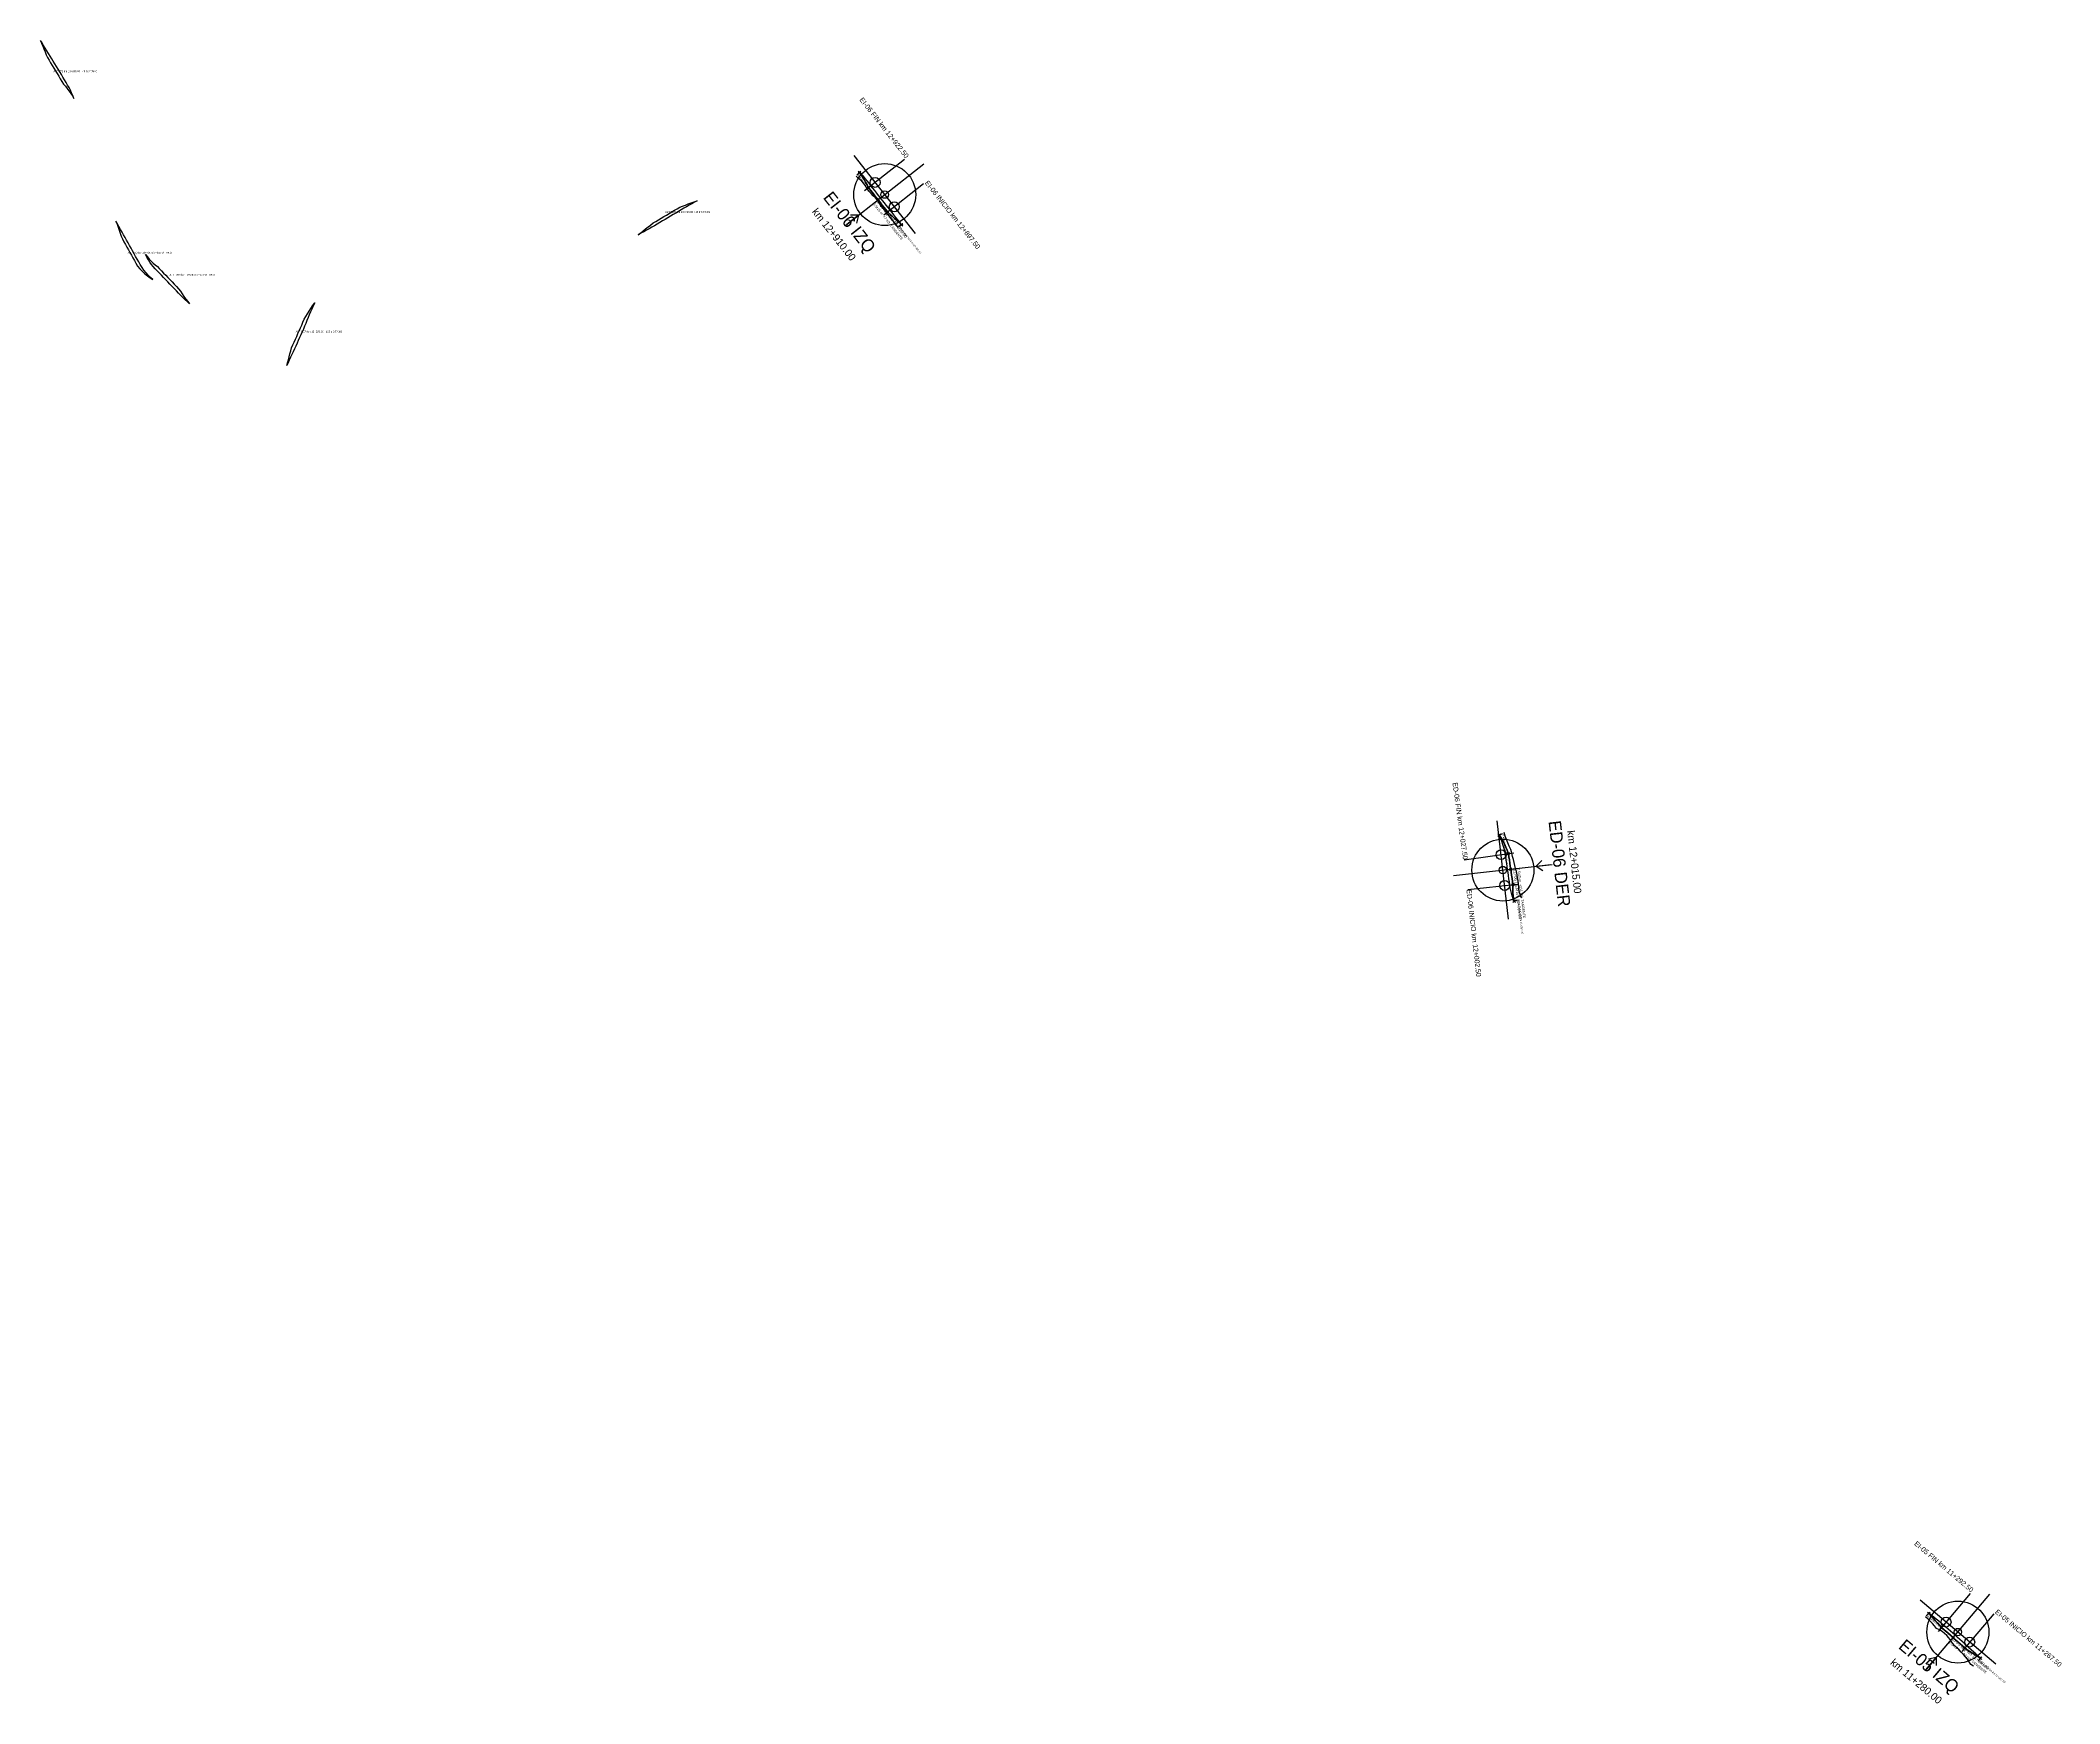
# Model space of a CAD drawing. Extents: x 598419 to 612853, y 9471396 to 9478612.
# Drawn here: x 605787 to 607416, y 9472116 to 9473457 of the extents above; entities that cross this region are included whole.
import ezdxf
from ezdxf.enums import TextEntityAlignment as Align

# ---------------------------------------------------------------- set-up
doc = ezdxf.new("R2010")
doc.units = 0
doc.header["$PDMODE"] = 35
doc.header["$PDSIZE"] = 1
for name, color, linetype in [('ENSANCHE_ALTERNATIVAS', 8, 'CONTINUOUS'), ('ENSANCHE_DER', 5, 'CONTINUOUS'), ('ENSANCHE_DER_BORDE_3D', 5, 'CONTINUOUS'), ('ENSANCHE_DER_MARCA', 5, 'CONTINUOUS'), ('ENSANCHE_DER_PUNTOS', 5, 'CONTINUOUS'), ('ENSANCHE_DER_TALUD', 5, 'CONTINUOUS'), ('ENSANCHE_DER_TEXTO', 5, 'CONTINUOUS'), ('ENSANCHE_IZQ', 1, 'CONTINUOUS'), ('ENSANCHE_IZQ_BORDE_3D', 1, 'CONTINUOUS'), ('ENSANCHE_IZQ_MARCA', 1, 'CONTINUOUS'), ('ENSANCHE_IZQ_PUNTOS', 1, 'CONTINUOUS'), ('ENSANCHE_IZQ_TALUD', 1, 'CONTINUOUS'), ('ENSANCHE_IZQ_TEXTO', 1, 'CONTINUOUS')]:
    doc.layers.add(name, color=color, linetype=linetype)

msp = doc.modelspace()

# ---------------------------------------------------------------- linework, layer by layer
at = {"layer": 'ENSANCHE_ALTERNATIVAS'}
for points in [[(605814.1132, 9473410.5373), (605813.1937, 9473412.746), (605812.2208, 9473414.9316), (605811.1923, 9473417.0917), (605810.1106, 9473419.2256), (605808.9766, 9473421.3322), (605807.7888, 9473423.4089), (605806.5337, 9473425.4943), (605805.2334, 9473427.6295), (605803.9331, 9473429.7648), (605802.6328, 9473431.9), (605801.3325, 9473434.0353), (605800.0323, 9473436.1705), (605798.732, 9473438.3058), (605797.4317, 9473440.441), (605796.1314, 9473442.5762), (605794.8311, 9473444.7115), (605793.5309, 9473446.8467), (605792.2306, 9473448.982), (605790.9303, 9473451.1172), (605789.6428, 9473453.2156), (605788.3392, 9473455.2855), (605787.0096, 9473457.3388), (605787.0096, 9473457.3388), (605787.988, 9473455.0612), (605788.9349, 9473452.7758), (605789.8627, 9473450.4671), (605790.8071, 9473448.1151), (605791.7515, 9473445.7632), (605792.6959, 9473443.4112), (605793.9962, 9473441.276), (605795.2965, 9473439.1407), (605796.5967, 9473437.0055), (605797.897, 9473434.8702), (605799.1973, 9473432.735), (605800.4976, 9473430.5997), (605801.7978, 9473428.4645), (605803.0981, 9473426.3292), (605804.3984, 9473424.194), (605805.6339, 9473422.1416), (605807.155, 9473420.3213), (605808.6335, 9473418.4535), (605810.0704, 9473416.5405), (605811.4639, 9473414.583), (605812.811, 9473412.5812), (605814.1132, 9473410.5373)], [(606316.8011, 9473327.9596), (606314.6148, 9473326.7443), (606312.4303, 9473325.5259), (606310.3187, 9473324.2847), (606308.1992, 9473323.0633), (606306.0662, 9473321.8656), (606303.9145, 9473320.6014), (606301.7638, 9473319.3242), (606299.6131, 9473318.0469), (606297.4624, 9473316.7697), (606295.3117, 9473315.4924), (606293.161, 9473314.2151), (606291.0103, 9473312.9379), (606288.8596, 9473311.6606), (606286.7089, 9473310.3833), (606284.5582, 9473309.1061), (606282.4075, 9473307.8288), (606280.2549, 9473306.555), (606278.07, 9473305.3398), (606275.8792, 9473304.1356), (606273.6883, 9473302.9314), (606271.4975, 9473301.7271), (606269.3066, 9473300.5229), (606269.3066, 9473300.5229), (606271.2968, 9473302.0923), (606273.2869, 9473303.6617), (606275.2771, 9473305.231), (606277.2672, 9473306.8004), (606279.2514, 9473308.3807), (606281.2032, 9473310.0197), (606283.3539, 9473311.2969), (606285.5046, 9473312.5742), (606287.6554, 9473313.8515), (606289.8061, 9473315.1287), (606291.9568, 9473316.406), (606294.1075, 9473317.6832), (606296.2582, 9473318.9605), (606298.4089, 9473320.2378), (606300.5596, 9473321.515), (606302.7103, 9473322.7923), (606305.0603, 9473323.69), (606307.3763, 9473324.5126), (606309.688, 9473325.3639), (606312.0014, 9473326.2404), (606314.4003, 9473327.1015), (606316.8011, 9473327.9596)], [(605877.6744, 9473264.3257), (605875.8862, 9473266.0728), (605874.0319, 9473267.9358), (605872.2422, 9473269.9347), (605870.5663, 9473272.0299), (605869.0093, 9473274.2149), (605867.576, 9473276.4829), (605866.3004, 9473278.7281), (605865.0781, 9473280.9089), (605863.8558, 9473283.0897), (605862.6335, 9473285.2705), (605861.4112, 9473287.4513), (605860.1888, 9473289.6321), (605858.9665, 9473291.8129), (605857.7442, 9473293.9937), (605856.5219, 9473296.1746), (605855.2996, 9473298.3554), (605854.0773, 9473300.5362), (605852.8549, 9473302.717), (605851.6326, 9473304.8978), (605850.4103, 9473307.0786), (605849.188, 9473309.2594), (605847.9657, 9473311.4402), (605847.9657, 9473311.4402), (605848.8245, 9473309.0557), (605849.6834, 9473306.6712), (605850.5422, 9473304.2866), (605851.4011, 9473301.9021), (605852.2599, 9473299.5176), (605853.1188, 9473297.1331), (605854.3411, 9473294.9522), (605855.5634, 9473292.7714), (605856.7857, 9473290.5906), (605858.008, 9473288.4098), (605859.2304, 9473286.229), (605860.4527, 9473284.0482), (605861.675, 9473281.8674), (605862.8973, 9473279.6866), (605864.1196, 9473277.5057), (605865.4264, 9473275.2066), (605867.2797, 9473273.0534), (605869.2364, 9473271.0253), (605871.2881, 9473269.1271), (605873.4267, 9473267.3629), (605875.595, 9473265.7747), (605877.6744, 9473264.3257)], [(605907.4035, 9473244.6713), (605905.557, 9473246.3588), (605903.7455, 9473248.0819), (605901.9572, 9473249.829), (605900.2099, 9473251.6179), (605898.4799, 9473253.4246), (605896.7499, 9473255.2313), (605895.0199, 9473257.0379), (605893.2899, 9473258.8446), (605891.5599, 9473260.6513), (605889.8299, 9473262.4579), (605888.0999, 9473264.2646), (605886.3699, 9473266.0713), (605884.6399, 9473267.878), (605882.9099, 9473269.6846), (605881.1799, 9473271.4913), (605879.5513, 9473273.161), (605878.0446, 9473274.8464), (605876.6332, 9473276.6124), (605875.3207, 9473278.453), (605874.1111, 9473280.363), (605872.9301, 9473282.4439), (605871.7078, 9473284.6247), (605871.7078, 9473284.6247), (605873.2936, 9473282.6476), (605874.8277, 9473280.7884), (605876.3584, 9473279.1498), (605877.9631, 9473277.6169), (605879.6347, 9473276.1925), (605881.3668, 9473274.8797), (605882.927, 9473273.2795), (605884.657, 9473271.4729), (605886.387, 9473269.6662), (605888.117, 9473267.8595), (605889.847, 9473266.0528), (605891.577, 9473264.2462), (605893.307, 9473262.4395), (605895.037, 9473260.6328), (605896.767, 9473258.8262), (605898.497, 9473257.0195), (605899.9358, 9473254.9148), (605901.3746, 9473252.8101), (605902.8308, 9473250.7231), (605904.3278, 9473248.678), (605905.8482, 9473246.6568), (605907.4035, 9473244.6713)], [(606008.4388, 9473245.613), (606006.969, 9473243.1007), (606005.8605, 9473240.5941), (606004.9017, 9473238.2852), (606003.9429, 9473235.9764), (606002.9841, 9473233.6676), (606002.0254, 9473231.3587), (606001.0666, 9473229.0499), (606000.1078, 9473226.741), (605999.149, 9473224.4322), (605998.16, 9473222.1359), (605997.1243, 9473219.859), (605996.0885, 9473217.5821), (605995.0528, 9473215.3053), (605994.0171, 9473213.0284), (605992.9813, 9473210.7515), (605991.9456, 9473208.4746), (605990.9098, 9473206.1977), (605989.8741, 9473203.9209), (605988.8383, 9473201.644), (605987.8026, 9473199.3671), (605986.7669, 9473197.0902), (605985.8356, 9473195.0566), (605985.8356, 9473195.0566), (605986.3821, 9473197.25), (605987.033, 9473199.6867), (605987.6839, 9473202.1234), (605988.3349, 9473204.56), (605988.9858, 9473206.9967), (605989.6367, 9473209.4334), (605990.6725, 9473211.7103), (605991.7082, 9473213.9872), (605992.744, 9473216.264), (605993.7797, 9473218.5409), (605994.8154, 9473220.8178), (605995.8512, 9473223.0947), (605996.8402, 9473225.391), (605997.799, 9473227.6998), (605998.7577, 9473230.0087), (605999.7165, 9473232.3175), (606001.0601, 9473234.4665), (606002.4037, 9473236.6156), (606003.7473, 9473238.7646), (606005.0909, 9473240.9137), (606006.597, 9473243.2883), (606008.4388, 9473245.613)]]:
    msp.add_lwpolyline(points, close=True, dxfattribs=at)
at = {"layer": 'ENSANCHE_DER'}
msp.add_lwpolyline([(606975.8836, 9472762.8886), (606975.0195, 9472764.9777), (606974.2723, 9472767.1114), (606973.6432, 9472769.2827), (606973.1339, 9472771.4854), (606972.7523, 9472773.7137), (606972.4256, 9472776.0641), (606972.0604, 9472778.5387), (606971.6952, 9472781.0133), (606971.33, 9472783.4879), (606970.9648, 9472785.9624), (606970.5996, 9472788.437), (606970.2344, 9472790.9116), (606969.8692, 9472793.3862), (606969.504, 9472795.8608), (606969.1388, 9472798.3354), (606968.7442, 9472800.8871), (606968.2228, 9472803.5247), (606967.6004, 9472806.1358), (606966.8705, 9472808.7177), (606965.9985, 9472811.255), (606964.9869, 9472813.7399), (606963.8388, 9472816.1649), (606963.8388, 9472816.1649), (606965.3683, 9472813.9077), (606966.7787, 9472811.5476), (606968.0635, 9472809.091), (606969.2162, 9472806.5445), (606970.2677, 9472803.9226), (606971.2209, 9472801.2275), (606971.6228, 9472798.6178), (606971.988, 9472796.1432), (606972.3532, 9472793.6686), (606972.7184, 9472791.194), (606973.0836, 9472788.7194), (606973.4488, 9472786.2448), (606973.814, 9472783.7703), (606974.1792, 9472781.2957), (606974.5444, 9472778.8211), (606974.9096, 9472776.3465), (606974.8144, 9472774.0103), (606974.7679, 9472771.8139), (606974.8531, 9472769.5968), (606975.0661, 9472767.3652), (606975.4087, 9472765.1265), (606975.8836, 9472762.8886)], close=True, dxfattribs=at)
at = {"layer": 'ENSANCHE_DER_BORDE_3D'}
msp.add_polyline3d([(606975.8836, 9472762.8886, 733.0857), (606975.4087, 9472765.1265, 732.9857), (606975.0661, 9472767.3652, 732.8857), (606974.8531, 9472769.5968, 732.7858), (606974.7679, 9472771.8139, 732.6859), (606974.8144, 9472774.0103, 732.5859), (606974.9096, 9472776.3465, 732.4867), (606974.5444, 9472778.8211, 732.3968), (606974.1792, 9472781.2957, 732.3068), (606973.814, 9472783.7703, 732.2169), (606973.4488, 9472786.2448, 732.1269), (606973.0836, 9472788.7194, 732.037), (606972.7184, 9472791.194, 731.947), (606972.3532, 9472793.6686, 731.8571), (606971.988, 9472796.1432, 731.7671), (606971.6228, 9472798.6178, 731.6772), (606971.2209, 9472801.2275, 731.5874), (606970.2677, 9472803.9226, 731.5058), (606969.2162, 9472806.5445, 731.4232), (606968.0635, 9472809.091, 731.3399), (606966.7787, 9472811.5476, 731.2567), (606965.3683, 9472813.9077, 731.1734), (606963.8388, 9472816.1649, 731.09)], dxfattribs=at)
at = {"layer": 'ENSANCHE_DER_MARCA'}
for p, q in [((606971.2981, 9472748.2588), (606962.2614, 9472827.7467)), ((606962.9472, 9472815.7121), (606966.5136, 9472817.5234)), ((606935.635, 9472796.3358), (606975.6036, 9472801.83)), ((606927.0358, 9472783.4844), (607006.5237, 9472792.5211)), ((606993.6069, 9472791.0527), (606998.1231, 9472795.5919)), ((606993.6069, 9472791.0527), (607005.5301, 9472792.4082)), ((606993.6069, 9472791.0527), (606999.0268, 9472787.6431)), ((606938.3838, 9472772.194), (606978.47, 9472776.7513)), ((606974.9708, 9472762.4803), (606978.6221, 9472764.1136))]:
    msp.add_line(p, q, dxfattribs=at)
for centre, radius in [((606966.7798, 9472788.0028), 25), ((606965.3555, 9472800.4213), 4), ((606966.7798, 9472788.0028), 3), ((606968.1918, 9472775.5828), 4)]:
    msp.add_circle(centre, radius, dxfattribs=at)
at = {"layer": 'ENSANCHE_DER_PUNTOS'}
for p in [(606963.8388, 9472816.1649, 731.09), (606971.2209, 9472801.2275, 731.5874), (606973.0836, 9472788.7194, 732.037), (606974.9096, 9472776.3465, 732.4867), (606975.8836, 9472762.8886, 733.0857)]:
    msp.add_point(p, dxfattribs=at)
at = {"layer": 'ENSANCHE_DER_TALUD'}
msp.add_lwpolyline([(606982.0468, 9472765.6456), (606981.0911, 9472767.2983), (606980.4627, 9472769.091), (606979.9347, 9472770.9157), (606979.7538, 9472772.8162), (606979.681, 9472774.7102), (606979.3599, 9472776.8524), (606979.0156, 9472779.3294), (606978.6504, 9472781.804), (606978.2852, 9472784.2786), (606977.6716, 9472786.7249), (606977.058, 9472789.1713), (606976.4444, 9472791.6176), (606975.8308, 9472794.064), (606975.2172, 9472796.5103), (606974.6036, 9472798.9566), (606973.9491, 9472801.6026), (606973.1307, 9472804.4796), (606971.9813, 9472807.2438), (606970.688, 9472809.9122), (606969.7437, 9472812.6597), (606968.6483, 9472815.3504), (606967.9005, 9472818.2278)], dxfattribs=at)
at = {"layer": 'ENSANCHE_IZQ'}
for points in [[(606481.7104, 9473308.6617), (606480.1838, 9473310.6086), (606478.6388, 9473312.574), (606477.0938, 9473314.5395), (606475.5488, 9473316.5049), (606474.0038, 9473318.4704), (606472.4588, 9473320.4358), (606470.9138, 9473322.4012), (606469.3688, 9473324.3667), (606467.8238, 9473326.3321), (606466.2788, 9473328.2976), (606464.7338, 9473330.263), (606463.1888, 9473332.2284), (606461.6438, 9473334.1939), (606460.0987, 9473336.1593), (606458.5537, 9473338.1248), (606457.0087, 9473340.0902), (606455.4637, 9473342.0556), (606453.9187, 9473344.0211), (606452.4024, 9473345.9425), (606450.9344, 9473347.6617), (606449.3745, 9473349.2979), (606447.7272, 9473350.8463), (606447.7272, 9473350.8463), (606449.081, 9473349.0021), (606450.3156, 9473347.1036), (606451.4291, 9473345.1581), (606452.6084, 9473342.9911), (606453.8259, 9473340.7681), (606455.0433, 9473338.5452), (606456.5883, 9473336.5797), (606458.1333, 9473334.6143), (606459.6783, 9473332.6489), (606461.2233, 9473330.6834), (606462.7683, 9473328.718), (606464.3133, 9473326.7525), (606465.8583, 9473324.7871), (606467.4034, 9473322.8217), (606468.9484, 9473320.8562), (606470.4934, 9473318.8908), (606472.3659, 9473317.1829), (606474.2385, 9473315.4749), (606476.1111, 9473313.767), (606477.9837, 9473312.059), (606479.8563, 9473310.3511), (606481.7104, 9473308.6617)], [(607352.0204, 9472152.2441), (607350.1825, 9472153.8944), (607348.327, 9472155.5719), (607346.4715, 9472157.2494), (607344.616, 9472158.9269), (607342.7604, 9472160.6044), (607340.9049, 9472162.2818), (607339.0494, 9472163.9593), (607337.1939, 9472165.6368), (607335.3383, 9472167.3143), (607333.4828, 9472168.9918), (607331.6273, 9472170.6693), (607329.7704, 9472172.3452), (607327.8694, 9472173.9689), (607325.9601, 9472175.5827), (607324.0508, 9472177.1966), (607322.1415, 9472178.8104), (607320.2321, 9472180.4243), (607318.3228, 9472182.0381), (607316.3726, 9472183.6036), (607314.4095, 9472185.1538), (607312.4474, 9472186.7051), (607310.3918, 9472188.4241), (607310.3918, 9472188.4241), (607312.1784, 9472186.3869), (607313.8716, 9472184.5174), (607315.5657, 9472182.649), (607317.2469, 9472180.7652), (607318.8873, 9472178.8332), (607320.5276, 9472176.9011), (607322.4369, 9472175.2873), (607324.3463, 9472173.6734), (607326.2556, 9472172.0596), (607328.1566, 9472170.4358), (607330.0134, 9472168.76), (607331.869, 9472167.0825), (607333.7245, 9472165.405), (607335.58, 9472163.7275), (607337.4355, 9472162.05), (607339.2911, 9472160.3725), (607341.4156, 9472159.0133), (607343.5401, 9472157.654), (607345.6646, 9472156.2947), (607347.7891, 9472154.9355), (607349.9136, 9472153.5762), (607352.0204, 9472152.2441)]]:
    msp.add_lwpolyline(points, close=True, dxfattribs=at)
at = {"layer": 'ENSANCHE_IZQ_BORDE_3D'}
for points in [[(606481.7104, 9473308.6617, 650.0266), (606479.8563, 9473310.3511, 649.773), (606477.9837, 9473312.059, 649.5205), (606476.1111, 9473313.767, 649.2692), (606474.2385, 9473315.4749, 649.019), (606472.3659, 9473317.1829, 648.77), (606470.4934, 9473318.8908, 648.5222), (606468.9484, 9473320.8562, 648.2839), (606467.4034, 9473322.8217, 648.0462), (606465.8583, 9473324.7871, 647.8085), (606464.3133, 9473326.7525, 647.5708), (606462.7683, 9473328.718, 647.3331), (606461.2233, 9473330.6834, 647.0954), (606459.6783, 9473332.6489, 646.8577), (606458.1333, 9473334.6143, 646.62), (606456.5883, 9473336.5797, 646.3823), (606455.0433, 9473338.5452, 646.1446), (606453.8259, 9473340.7681, 645.9152), (606452.6084, 9473342.9911, 645.6858), (606451.4291, 9473345.1581, 645.4564), (606450.3156, 9473347.1036, 645.227), (606449.081, 9473349.0021, 644.9977), (606447.7272, 9473350.8463, 644.7684)], [(607352.0204, 9472152.2441, 768.4968), (607349.9136, 9472153.5762, 768.3863), (607347.7891, 9472154.9355, 768.276), (607345.6646, 9472156.2947, 768.1658), (607343.5401, 9472157.654, 768.0555), (607341.4156, 9472159.0133, 767.9452), (607339.2911, 9472160.3725, 767.8349), (607337.4355, 9472162.05, 767.733), (607335.58, 9472163.7275, 767.631), (607333.7245, 9472165.405, 767.5291), (607331.869, 9472167.0825, 767.4271), (607330.0134, 9472168.76, 767.3252), (607328.1566, 9472170.4358, 767.2232), (607326.2556, 9472172.0596, 767.1198), (607324.3463, 9472173.6734, 767.0162), (607322.4369, 9472175.2873, 766.9126), (607320.5276, 9472176.9011, 766.809), (607318.8873, 9472178.8332, 766.7137), (607317.2469, 9472180.7652, 766.6184), (607315.5657, 9472182.649, 766.5219), (607313.8716, 9472184.5174, 766.4249), (607312.1784, 9472186.3869, 766.328), (607310.3918, 9472188.4241, 766.2312)]]:
    msp.add_polyline3d(points, dxfattribs=at)
at = {"layer": 'ENSANCHE_IZQ_MARCA'}
for p, q in [((606436.6673, 9473308.2003), (606499.5614, 9473357.6405)), ((606492.8344, 9473301.4734), (606443.3942, 9473364.3674)), ((606483.9746, 9473361.2877), (606451.8986, 9473336.0732)), ((606448.3909, 9473351.5943), (606445.736, 9473348.6023)), ((606499.4246, 9473341.6333), (606467.3487, 9473316.4188)), ((606446.8876, 9473316.2343), (606437.4535, 9473308.8183)), ((606446.8876, 9473316.2343), (606440.4847, 9473316.289)), ((606446.8876, 9473316.2343), (606445.4287, 9473309.9996)), ((606482.5003, 9473309.2749), (606479.3407, 9473306.8219)), ((607364.3675, 9472147.44), (607303.2692, 9472199.083)), ((607307.9969, 9472142.7123), (607359.6398, 9472203.8107)), ((607343.6378, 9472204.2426), (607317.8847, 9472173.7742)), ((607311.0748, 9472189.1546), (607308.3429, 9472186.2328)), ((607362.7311, 9472188.1042), (607336.9779, 9472157.6358)), ((607316.3888, 9472152.6408), (607308.6424, 9472143.4761)), ((607316.3888, 9472152.6408), (607310.1062, 9472151.4043)), ((607316.3888, 9472152.6408), (607316.2161, 9472146.24)), ((607352.6714, 9472153.0032), (607350.0672, 9472149.967))]:
    msp.add_line(p, q, dxfattribs=at)
for centre, radius in [((606468.1143, 9473332.9204), 25), ((606460.3893, 9473342.7476), 4), ((606468.1143, 9473332.9204), 3), ((606475.8394, 9473323.0932), 4), ((607333.8183, 9472173.2615), 25), ((607324.2717, 9472181.3307), 4), ((607333.8183, 9472173.2615), 3), ((607343.365, 9472165.1923), 4)]:
    msp.add_circle(centre, radius, dxfattribs=at)
at = {"layer": 'ENSANCHE_IZQ_PUNTOS'}
for p in [(606447.7272, 9473350.8463, 644.7684), (606455.0433, 9473338.5452, 646.1446), (606462.7683, 9473328.718, 647.3331), (606470.4934, 9473318.8908, 648.5222), (606481.7104, 9473308.6617, 650.0266), (607310.3918, 9472188.4241, 766.2312), (607320.5276, 9472176.9011, 766.809), (607330.0134, 9472168.76, 767.3252), (607339.2911, 9472160.3725, 767.8349), (607352.0204, 9472152.2441, 768.4968)]:
    msp.add_point(p, dxfattribs=at)
at = {"layer": 'ENSANCHE_IZQ_TALUD'}
for points in [[(606478.9464, 9473306.5158), (606477.4322, 9473308.4456), (606475.8872, 9473310.411), (606474.3422, 9473312.3765), (606472.7972, 9473314.3419), (606471.2522, 9473316.3073), (606469.7072, 9473318.2728), (606468.1622, 9473320.2382), (606466.6172, 9473322.2037), (606465.0722, 9473324.1691), (606463.7237, 9473326.289), (606462.3752, 9473328.409), (606460.6337, 9473330.2199), (606458.8921, 9473332.0309), (606457.1506, 9473333.8418), (606455.409, 9473335.6527), (606454.0606, 9473337.7727), (606452.7121, 9473339.8926), (606451.1664, 9473341.8575), (606449.6773, 9473343.7462), (606448.1504, 9473345.1506), (606446.5576, 9473346.458), (606445.0712, 9473347.8531)], [(607346.5095, 9472145.8191), (607344.3727, 9472147.0208), (607343.0013, 9472149.2711), (607341.63, 9472151.5214), (607339.9358, 9472153.3898), (607338.2417, 9472155.2583), (607336.5475, 9472157.1267), (607334.8534, 9472158.9951), (607332.9979, 9472160.6726), (607331.1423, 9472162.3501), (607329.6096, 9472164.4094), (607328.0768, 9472166.4688), (607326.5207, 9472168.5004), (607324.9645, 9472170.5321), (607323.0552, 9472172.146), (607321.1459, 9472173.7598), (607318.9138, 9472174.9918), (607316.6817, 9472176.2237), (607315.0747, 9472178.1953), (607313.4677, 9472180.1668), (607311.6665, 9472181.9085), (607309.8652, 9472183.6502), (607307.6583, 9472185.5006)]]:
    msp.add_lwpolyline(points, dxfattribs=at)

# ---------------------------------------------------------------- texts
at = {"layer": 'ENSANCHE_ALTERNATIVAS'}
for s, p in [('ALT IZQ km 13+885.00 +45 m3 TANG', (605797.4891, 9473431.6948)), ('ALT DER km 13+190.00 +48 m3 TANG', (606290.9934, 9473318.1587)), ('ALT IZQ km 13+725.00 +34 m3 TANG', (605857.4857, 9473285.2511)), ('ALT DER km 13+690.00 +30 m3 TANG', (605891.2446, 9473267.4834)), ('ALT DER km 13+525.00 +125 m3 TANG', (605992.9684, 9473221.5848))]:
    msp.add_text(s, height=1.5, dxfattribs=at).set_placement(p)
at = {"layer": 'ENSANCHE_DER_MARCA'}
msp.add_text('ED-06 FIN km 12+027.50', height=4, rotation=-82.173, dxfattribs=at).set_placement((606934.6443, 9472796.1996), align=Align.RIGHT)
for s, height, p in [('ED-06 DER', 10, (607007.5173, 9472792.6341)), ('km 12+015.00', 6, (607021.4277, 9472794.2155))]:
    msp.add_text(s, height=height, rotation=-83.5141, dxfattribs=at).set_placement(p, align=Align.CENTER)
msp.add_text('ED-06 INICIO km 12+002.50', height=4, rotation=-83.5141, dxfattribs=at).set_placement((606937.3902, 9472772.081))
at = {"layer": 'ENSANCHE_DER_TEXTO'}
for s, height, p in [('fin transicion km 12+042.50', 1.5, (606966.5136, 9472817.5234)), ('ED-06 DER km 12+015.00', 2.5, (606975.0708, 9472788.9453)), ('2.5x25 m  +211 m3  TANGENTE', 2, (606978.5484, 9472789.3407)), ('inicio transicion km 11+987.50', 1.5, (606978.6221, 9472764.1136))]:
    msp.add_text(s, height=height, rotation=-83.5141, dxfattribs=at).set_placement(p)
at = {"layer": 'ENSANCHE_IZQ_MARCA'}
for s, rotation, p in [('EI-06 FIN km 12+922.50', -51.8296, (606484.7607, 9473361.9057)), ('EI-05 FIN km 11+292.50', -40.206, (607344.2834, 9472205.0063))]:
    msp.add_text(s, height=4, rotation=rotation, dxfattribs=at).set_placement(p, align=Align.RIGHT)
for s, rotation, p in [('EI-06 INICIO km 12+897.50', -51.8296, (606500.2108, 9473342.2513)), ('EI-05 INICIO km 11+267.50', -40.206, (607363.3766, 9472188.8679))]:
    msp.add_text(s, height=4, rotation=rotation, dxfattribs=at).set_placement(p)
for s, height, rotation, p in [('km 12+910.00', 6, -51.8296, (606424.8747, 9473298.9302)), ('EI-06 IZQ', 10, -51.8296, (606435.8811, 9473307.5823)), ('EI-05 IZQ', 10, -40.206, (607307.3513, 9472141.9486)), ('km 11+280.00', 6, -40.206, (607298.3138, 9472131.2564))]:
    msp.add_text(s, height=height, rotation=rotation, dxfattribs=at).set_placement(p, align=Align.CENTER)
at = {"layer": 'ENSANCHE_IZQ_TEXTO'}
for s, height, rotation, p in [('fin transicion km 12+937.50', 1.5, -51.8296, (606445.736, 9473348.6023)), ('2.5x25 m  +7 m3  TANGENTE', 2, -51.8296, (606458.4444, 9473325.319)), ('EI-06 IZQ km 12+910.00', 2.5, -51.8296, (606461.196, 9473327.482)), ('inicio transicion km 12+882.50', 1.5, -51.8296, (606479.3407, 9473306.8219)), ('fin transicion km 11+307.50', 1.5, -40.206, (607308.3429, 9472186.2328)), ('2.5x25 m  +87 m3  TANGENTE', 2, -40.206, (607326.463, 9472164.5594)), ('EI-05 IZQ km 11+280.00', 2.5, -40.206, (607328.7224, 9472167.2325)), ('inicio transicion km 11+252.50', 1.5, -40.206, (607350.0672, 9472149.967))]:
    msp.add_text(s, height=height, rotation=rotation, dxfattribs=at).set_placement(p)

doc.saveas('drawing.dxf')
